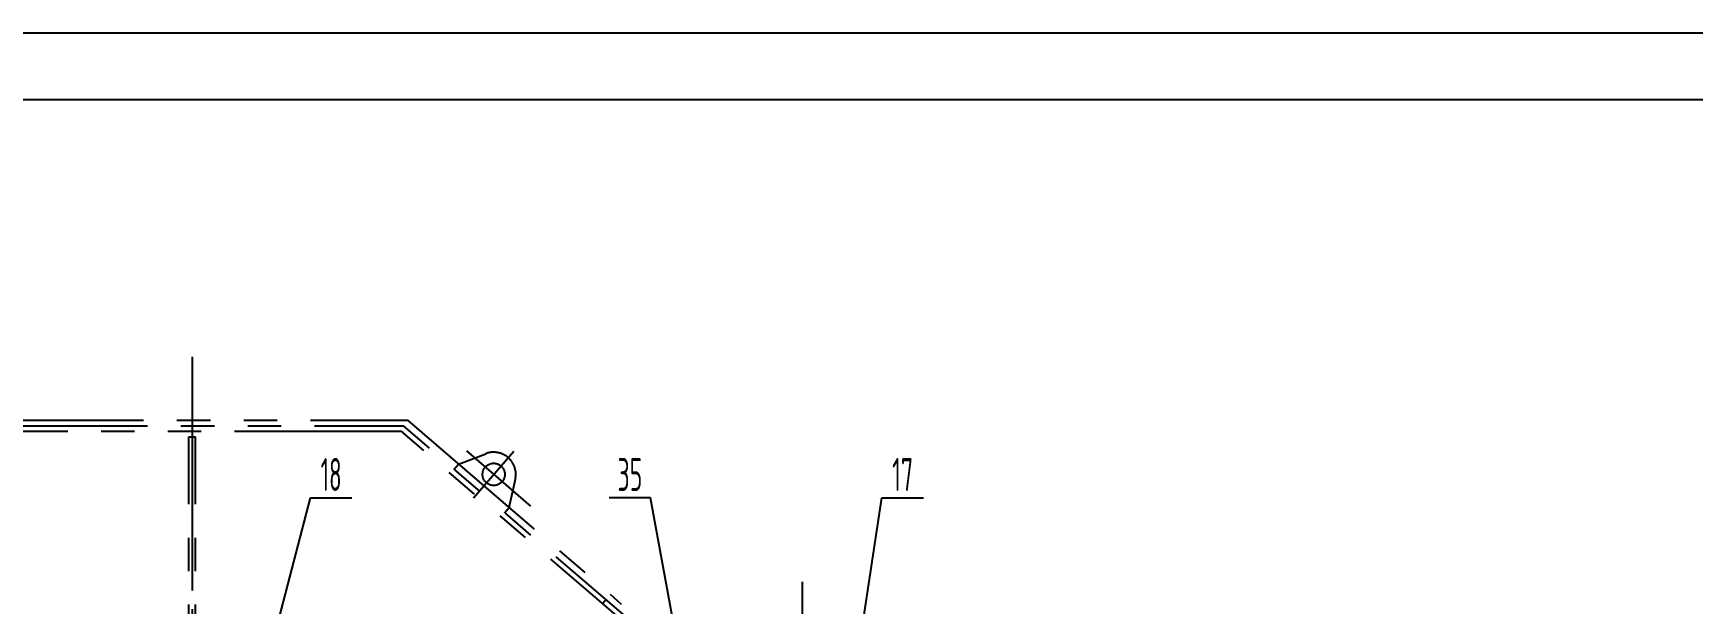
# Model space of a CAD drawing. Header units: millimetres. Extents: x -318 to 12282, y 0 to 8910.
# Drawn here: x 3005 to 6734, y 7628 to 8910 of the extents above; entities that cross this region are included whole.
import ezdxf
from ezdxf.enums import TextEntityAlignment as Align

# ---------------------------------------------------------------- set-up
doc = ezdxf.new("R2010")
doc.units = ezdxf.units.MM
doc.header["$LTSCALE"] = 300
doc.linetypes.add('K', pattern=[2.5, 1.25, -0.25, 0.25, -0.25, 0.25, -0.25])
for name, color, linetype in [('01', 7, 'Continuous'), ('02', 1, 'Continuous'), ('07', 6, 'K'), ('11', 3, 'Continuous')]:
    doc.layers.add(name, color=color, linetype=linetype)
doc.styles.get("Standard").update_dxf_attribs({"font": 'isocp', "width": 0.707, "bigfont": 'intecad.shx'})

# ---------------------------------------------------------------- blocks, each defined once
blk = doc.blocks.new('*U83')
at = {"layer": '01'}
blk.add_lwpolyline([(415, 292), (25, 292)], dxfattribs=at)
at = {"layer": '02'}
blk.add_lwpolyline([(420, 297), (0, 297)], dxfattribs=at)

msp = doc.modelspace()

# ---------------------------------------------------------------- linework, layer by layer
at = {"layer": '02'}
for p, q in [((3384.7231, 6929.2631), (3627.796, 7866.3495)), ((3627.796, 7866.3495), (3720.796, 7866.3495)), ((4392.0164, 7866.3495), (4299.0164, 7866.3495)), ((4654.7167, 6439.3975), (4392.0164, 7866.3495)), ((4747.397, 6781.74), (4911.8029, 7866.3495)), ((4911.8029, 7866.3495), (5004.8029, 7866.3495))]:
    msp.add_line(p, q, dxfattribs=at)
at = {"layer": '07', "color": 6, "linetype": 'K'}
for p, q in [((3361.855, 8182.5921), (3361.855, 6685.5121)), ((3361.855, 8065.5628), (3361.855, 6685.5121)), ((2877.855, 8040.3945), (3845.855, 8040.3945)), ((2886.8741, 8027.3945), (3836.8359, 8027.3945)), ((5034.4013, 7001.8968), (3836.8359, 8027.3945)), ((3845.855, 8040.3945), (4326.2267, 7627.3945)), ((3832.455, 8015.3945), (2891.255, 8015.3945)), ((3354.355, 7101.3945), (3354.355, 8003.3945)), ((3354.355, 8003.3945), (3369.355, 8003.3945)), ((3369.355, 7101.3945), (3369.355, 8003.3945)), ((3832.455, 8015.3945), (3836.2167, 8011.8266)), ((5022.4013, 6996.7395), (3836.2167, 8011.8266)), ((3960.4922, 7941.8351), (4021.7157, 7965.1774)), ((3978.1613, 7971.3407), (4122.3887, 7847.3411)), ((3994.2599, 7866.0683), (4084.6574, 7971.2121)), ((3950.1708, 7929.83), (3960.4922, 7941.8351)), ((4074.234, 7844.0455), (4088.1305, 7908.0772)), ((4064.1011, 7832.2596), (4074.234, 7844.0455)), ((4733.455, 6684.8887), (4733.455, 7677.0202)), ((4292.1757, 7637.4785), (4284.3495, 7628.3333))]:
    msp.add_line(p, q, dxfattribs=at)
msp.add_circle((4039.4587, 7918.6402), 25, dxfattribs=at)
for centre, radius, start, end in [((3832.0562, 8014.3945), 13, 46.514236, 90), ((3827.2704, 8002.3945), 13, 46.514236, 90), ((4039.4587, 7918.6402), 49.8049, 347.7552475, 110.8700922)]:
    msp.add_arc(centre, radius, start, end, dxfattribs=at)

# ---------------------------------------------------------------- block references
at = {"layer": '01', "xscale": 30, "yscale": 30, "zscale": 30}
msp.add_blockref('*U83', (-318.062, 0), dxfattribs=at)

# ---------------------------------------------------------------- texts
at = {"layer": '11'}
for s, width, p, p2 in [('18', 0.606, (3650.6746, 7881.3495), (3697.9174, 7881.3495)), ('35', 0.581958, (4317.6164, 7881.3495), (4373.4164, 7881.3495)), ('17', 0.606, (4934.6815, 7881.3495), (4981.9243, 7881.3495))]:
    msp.add_text(s, height=74.24621, dxfattribs=dict(at, width=width)).set_placement(p, p2, align=Align.FIT)

doc.saveas('drawing.dxf')
